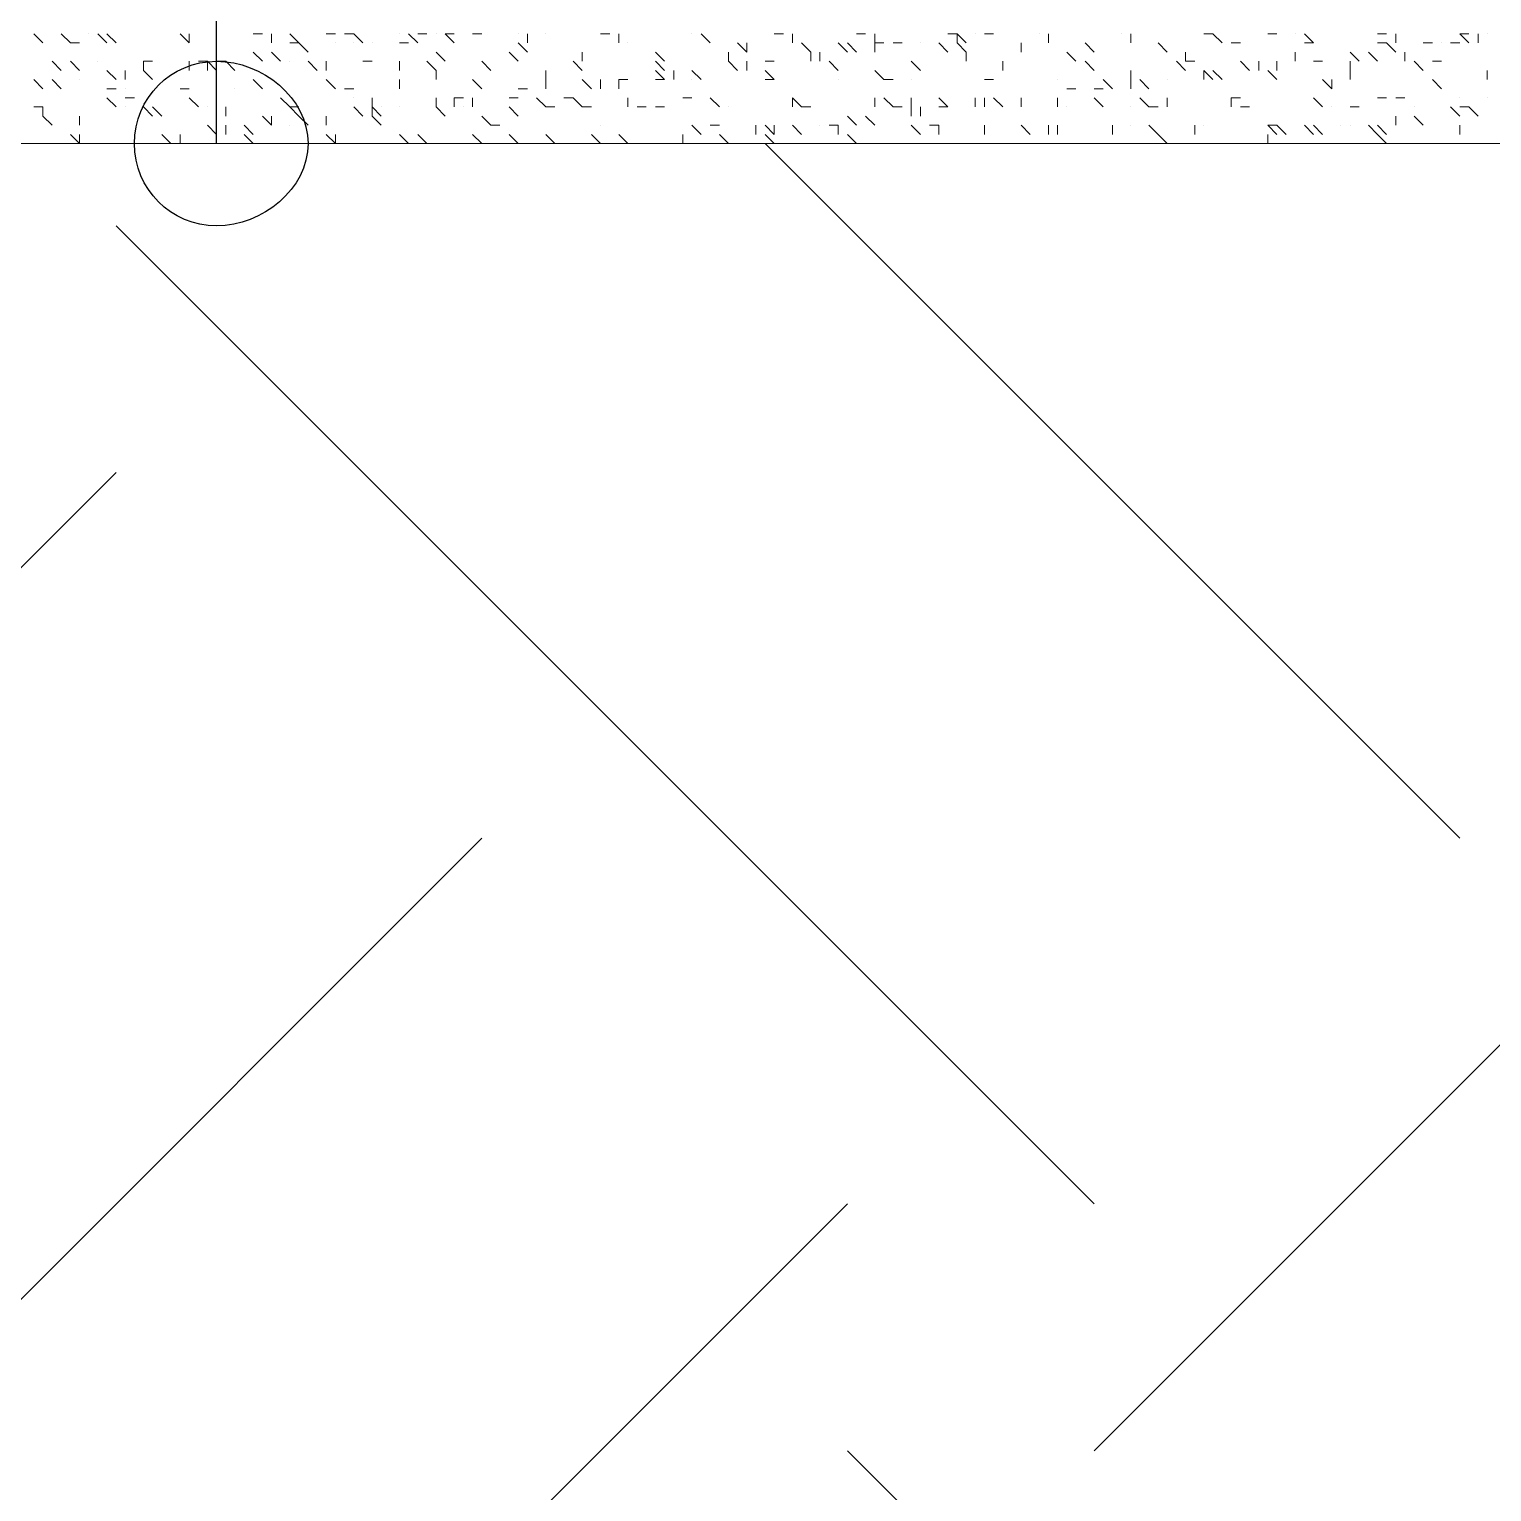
# Model space of a CAD drawing. Header units: millimetres. Extents: x 2928 to 3112, y 1220 to 1280.
# Drawn here: x 3103.747 to 3104.276, y 1251.188 to 1251.717 of the extents above; entities that cross this region are included whole.
import ezdxf

# ---------------------------------------------------------------- set-up
doc = ezdxf.new("R2010")
doc.units = ezdxf.units.MM

msp = doc.modelspace()

# ---------------------------------------------------------------- linework, layer by layer
at = {"color": 253, "linetype": 'Continuous', "lineweight": -2, "true_color": 0x9a9a9a}
msp.add_lwpolyline([(3103.81488, 1251.67598), (3103.81488, 1252.68161), (3104.01666, 1252.68161)], dxfattribs=at)
at = {"color": 9, "linetype": 'Continuous', "lineweight": 5, "true_color": 0xbababa}
for points in [[(3103.75203, 1251.71237), (3103.74872, 1251.71568), (3103.74872, 1251.71568)], [(3103.76195, 1251.71237), (3103.75864, 1251.71568), (3103.75864, 1251.71568)], [(3103.76526, 1251.71237), (3103.76195, 1251.71237), (3103.76195, 1251.71237)], [(3103.77518, 1251.71237), (3103.77187, 1251.71568), (3103.77187, 1251.71568)], [(3103.77849, 1251.71237), (3103.77518, 1251.71568), (3103.77518, 1251.71568)], [(3103.80495, 1251.71237), (3103.80165, 1251.71568), (3103.80165, 1251.71568)], [(3103.80495, 1251.71237), (3103.80165, 1251.71568), (3103.80165, 1251.71568)], [(3103.80495, 1251.71237), (3103.80495, 1251.71568), (3103.80495, 1251.71568)], [(3103.83142, 1251.71568), (3103.82811, 1251.71568), (3103.82811, 1251.71568)], [(3103.83473, 1251.71237), (3103.83473, 1251.71568), (3103.83473, 1251.71568)], [(3103.84465, 1251.71237), (3103.84134, 1251.71568), (3103.84134, 1251.71568)], [(3103.84465, 1251.71237), (3103.84134, 1251.71237), (3103.84134, 1251.71237)], [(3103.84796, 1251.70906), (3103.84465, 1251.71237), (3103.84465, 1251.71237)], [(3103.85788, 1251.71568), (3103.85457, 1251.71568), (3103.85457, 1251.71568)], [(3103.8645, 1251.71568), (3103.86119, 1251.71568), (3103.86119, 1251.71568)], [(3103.86781, 1251.71237), (3103.8645, 1251.71568), (3103.8645, 1251.71568)], [(3103.88435, 1251.71237), (3103.88104, 1251.71237), (3103.88104, 1251.71237)], [(3103.88765, 1251.71237), (3103.88435, 1251.71568), (3103.88435, 1251.71568)], [(3103.89096, 1251.71568), (3103.88765, 1251.71568), (3103.88765, 1251.71568)], [(3103.90088, 1251.71568), (3103.89758, 1251.71568), (3103.89758, 1251.71568)], [(3103.90088, 1251.71237), (3103.89758, 1251.71568), (3103.89758, 1251.71568)], [(3103.91081, 1251.71568), (3103.9075, 1251.71568), (3103.9075, 1251.71568)], [(3103.92735, 1251.70906), (3103.92404, 1251.71237), (3103.92404, 1251.71237)], [(3103.92735, 1251.71237), (3103.92735, 1251.71568), (3103.92735, 1251.71568)], [(3103.95712, 1251.71568), (3103.95381, 1251.71568), (3103.95381, 1251.71568)], [(3103.96043, 1251.71237), (3103.96043, 1251.71568), (3103.96043, 1251.71568)], [(3103.99351, 1251.71237), (3103.9902, 1251.71568), (3103.9902, 1251.71568)], [(3104.00674, 1251.70906), (3104.00343, 1251.71237), (3104.00343, 1251.71237)], [(3104.00674, 1251.70906), (3104.00674, 1251.71237), (3104.00674, 1251.71237)], [(3104.01997, 1251.71568), (3104.01666, 1251.71568), (3104.01666, 1251.71568)], [(3104.02328, 1251.71237), (3104.02328, 1251.71568), (3104.02328, 1251.71568)], [(3104.0299, 1251.70906), (3104.02659, 1251.71237), (3104.02659, 1251.71237)], [(3104.04313, 1251.70906), (3104.03982, 1251.71237), (3104.03982, 1251.71237)], [(3104.04644, 1251.70906), (3104.04313, 1251.71237), (3104.04313, 1251.71237)], [(3104.04974, 1251.71568), (3104.04644, 1251.71568), (3104.04644, 1251.71568)], [(3104.05305, 1251.71237), (3104.05305, 1251.71568), (3104.05305, 1251.71568)], [(3104.05305, 1251.70906), (3104.05305, 1251.71237), (3104.05305, 1251.71237)], [(3104.05636, 1251.71237), (3104.05305, 1251.71237), (3104.05305, 1251.71237)], [(3104.06298, 1251.71237), (3104.05967, 1251.71237), (3104.05967, 1251.71237)], [(3104.07952, 1251.70906), (3104.07621, 1251.71237), (3104.07621, 1251.71237)], [(3104.08282, 1251.71568), (3104.07952, 1251.71568), (3104.07952, 1251.71568)], [(3104.08282, 1251.71237), (3104.08282, 1251.71568), (3104.08282, 1251.71568)], [(3104.08613, 1251.71237), (3104.08282, 1251.71568), (3104.08282, 1251.71568)], [(3104.08613, 1251.70906), (3104.08282, 1251.71237), (3104.08282, 1251.71237)], [(3104.09606, 1251.71568), (3104.09275, 1251.71568), (3104.09275, 1251.71568)], [(3104.10598, 1251.70906), (3104.10598, 1251.71237), (3104.10598, 1251.71237)], [(3104.1159, 1251.71237), (3104.1159, 1251.71568), (3104.1159, 1251.71568)], [(3104.13244, 1251.70906), (3104.12914, 1251.71237), (3104.12914, 1251.71237)], [(3104.14568, 1251.71237), (3104.14568, 1251.71568), (3104.14568, 1251.71568)], [(3104.15891, 1251.70906), (3104.1556, 1251.71237), (3104.1556, 1251.71237)], [(3104.17545, 1251.71568), (3104.17214, 1251.71568), (3104.17214, 1251.71568)], [(3104.17876, 1251.71237), (3104.17545, 1251.71568), (3104.17545, 1251.71568)], [(3104.18537, 1251.71237), (3104.18206, 1251.71237), (3104.18206, 1251.71237)], [(3104.1986, 1251.71568), (3104.19529, 1251.71568), (3104.19529, 1251.71568)], [(3104.21183, 1251.71237), (3104.20853, 1251.71568), (3104.20853, 1251.71568)], [(3104.21183, 1251.71237), (3104.20853, 1251.71237), (3104.20853, 1251.71237)], [(3104.2383, 1251.71568), (3104.23499, 1251.71568), (3104.23499, 1251.71568)], [(3104.2383, 1251.71237), (3104.23499, 1251.71237), (3104.23499, 1251.71237)], [(3104.24161, 1251.70906), (3104.2383, 1251.71237), (3104.2383, 1251.71237)], [(3104.24161, 1251.71237), (3104.24161, 1251.71568), (3104.24161, 1251.71568)], [(3104.25484, 1251.71237), (3104.25153, 1251.71237), (3104.25153, 1251.71237)], [(3104.26476, 1251.71237), (3104.26145, 1251.71237), (3104.26145, 1251.71237)], [(3104.26807, 1251.71237), (3104.26476, 1251.71568), (3104.26476, 1251.71568)], [(3104.26807, 1251.71568), (3104.26476, 1251.71568), (3104.26476, 1251.71568)], [(3104.27138, 1251.71237), (3104.27138, 1251.71568), (3104.27138, 1251.71568)], [(3103.83142, 1251.70575), (3103.82811, 1251.70906), (3103.82811, 1251.70906)], [(3103.83803, 1251.70575), (3103.83473, 1251.70906), (3103.83473, 1251.70906)], [(3103.89758, 1251.70575), (3103.89427, 1251.70906), (3103.89427, 1251.70906)], [(3103.92404, 1251.70575), (3103.92073, 1251.70906), (3103.92073, 1251.70906)], [(3103.9472, 1251.70575), (3103.9472, 1251.70906), (3103.9472, 1251.70906)], [(3103.97697, 1251.70575), (3103.97366, 1251.70906), (3103.97366, 1251.70906)], [(3104.00012, 1251.70575), (3104.00012, 1251.70906), (3104.00012, 1251.70906)], [(3104.0299, 1251.70575), (3104.0299, 1251.70906), (3104.0299, 1251.70906)], [(3104.0332, 1251.70575), (3104.0332, 1251.70906), (3104.0332, 1251.70906)], [(3104.08613, 1251.70575), (3104.08613, 1251.70906), (3104.08613, 1251.70906)], [(3104.12583, 1251.70575), (3104.12252, 1251.70906), (3104.12252, 1251.70906)], [(3104.16552, 1251.70575), (3104.16552, 1251.70906), (3104.16552, 1251.70906)], [(3104.20522, 1251.70575), (3104.20522, 1251.70906), (3104.20522, 1251.70906)], [(3104.22837, 1251.70575), (3104.22507, 1251.70906), (3104.22507, 1251.70906)], [(3104.23499, 1251.70575), (3104.23168, 1251.70906), (3104.23168, 1251.70906)], [(3104.24491, 1251.70575), (3104.24491, 1251.70906), (3104.24491, 1251.70906)], [(3103.75864, 1251.70245), (3103.75533, 1251.70575), (3103.75533, 1251.70575)], [(3103.76526, 1251.70245), (3103.76195, 1251.70575), (3103.76195, 1251.70575)], [(3103.77849, 1251.69914), (3103.77518, 1251.70245), (3103.77518, 1251.70245)], [(3103.7818, 1251.69914), (3103.7818, 1251.70245), (3103.7818, 1251.70245)], [(3103.79172, 1251.70575), (3103.78841, 1251.70575), (3103.78841, 1251.70575)], [(3103.78841, 1251.70245), (3103.78841, 1251.70575), (3103.78841, 1251.70575)], [(3103.79172, 1251.69914), (3103.78841, 1251.70245), (3103.78841, 1251.70245)], [(3103.80495, 1251.70245), (3103.80495, 1251.70575), (3103.80495, 1251.70575)], [(3103.81157, 1251.70575), (3103.80826, 1251.70575), (3103.80826, 1251.70575)], [(3103.81157, 1251.70245), (3103.81157, 1251.70575), (3103.81157, 1251.70575)], [(3103.81488, 1251.70245), (3103.81157, 1251.70575), (3103.81157, 1251.70575)], [(3103.81819, 1251.70575), (3103.81488, 1251.70575), (3103.81488, 1251.70575)], [(3103.82149, 1251.70245), (3103.81819, 1251.70575), (3103.81819, 1251.70575)], [(3103.85127, 1251.70245), (3103.84796, 1251.70575), (3103.84796, 1251.70575)], [(3103.85457, 1251.70245), (3103.85457, 1251.70575), (3103.85457, 1251.70575)], [(3103.87111, 1251.70575), (3103.86781, 1251.70575), (3103.86781, 1251.70575)], [(3103.88104, 1251.70245), (3103.88104, 1251.70575), (3103.88104, 1251.70575)], [(3103.89427, 1251.70245), (3103.89096, 1251.70575), (3103.89096, 1251.70575)], [(3103.89427, 1251.69914), (3103.89427, 1251.70245), (3103.89427, 1251.70245)], [(3103.91412, 1251.70245), (3103.91081, 1251.70575), (3103.91081, 1251.70575)], [(3103.93396, 1251.69914), (3103.93396, 1251.70245), (3103.93396, 1251.70245)], [(3103.9472, 1251.70245), (3103.94389, 1251.70575), (3103.94389, 1251.70575)], [(3103.97697, 1251.70245), (3103.97366, 1251.70575), (3103.97366, 1251.70575)], [(3103.97697, 1251.69914), (3103.97366, 1251.70245), (3103.97366, 1251.70245)], [(3103.97697, 1251.69914), (3103.97366, 1251.70245), (3103.97366, 1251.70245)], [(3103.98028, 1251.69914), (3103.98028, 1251.70245), (3103.98028, 1251.70245)], [(3103.9902, 1251.69914), (3103.98689, 1251.70245), (3103.98689, 1251.70245)], [(3104.00343, 1251.70245), (3104.00012, 1251.70575), (3104.00012, 1251.70575)], [(3104.00674, 1251.70245), (3104.00674, 1251.70575), (3104.00674, 1251.70575)], [(3104.01666, 1251.70575), (3104.01336, 1251.70575), (3104.01336, 1251.70575)], [(3104.01666, 1251.69914), (3104.01336, 1251.70245), (3104.01336, 1251.70245)], [(3104.03982, 1251.70245), (3104.03651, 1251.70575), (3104.03651, 1251.70575)], [(3104.05636, 1251.69914), (3104.05305, 1251.70245), (3104.05305, 1251.70245)], [(3104.06959, 1251.70245), (3104.06628, 1251.70575), (3104.06628, 1251.70575)], [(3104.09936, 1251.70245), (3104.09936, 1251.70575), (3104.09936, 1251.70575)], [(3104.13244, 1251.70245), (3104.12914, 1251.70575), (3104.12914, 1251.70575)], [(3104.14568, 1251.69914), (3104.14568, 1251.70245), (3104.14568, 1251.70245)], [(3104.16552, 1251.70245), (3104.16222, 1251.70575), (3104.16222, 1251.70575)], [(3104.16883, 1251.70575), (3104.16552, 1251.70575), (3104.16552, 1251.70575)], [(3104.17214, 1251.69914), (3104.17214, 1251.70245), (3104.17214, 1251.70245)], [(3104.17545, 1251.69914), (3104.17214, 1251.70245), (3104.17214, 1251.70245)], [(3104.17876, 1251.69914), (3104.17545, 1251.70245), (3104.17545, 1251.70245)], [(3104.18868, 1251.70245), (3104.18537, 1251.70575), (3104.18537, 1251.70575)], [(3104.19199, 1251.70245), (3104.19199, 1251.70575), (3104.19199, 1251.70575)], [(3104.1986, 1251.69914), (3104.19529, 1251.70245), (3104.19529, 1251.70245)], [(3104.1986, 1251.70245), (3104.1986, 1251.70575), (3104.1986, 1251.70575)], [(3104.21514, 1251.70575), (3104.21183, 1251.70575), (3104.21183, 1251.70575)], [(3104.22507, 1251.70245), (3104.22507, 1251.70575), (3104.22507, 1251.70575)], [(3104.22507, 1251.69914), (3104.22507, 1251.70245), (3104.22507, 1251.70245)], [(3104.25153, 1251.70245), (3104.24822, 1251.70575), (3104.24822, 1251.70575)], [(3104.25815, 1251.70575), (3104.25484, 1251.70575), (3104.25484, 1251.70575)], [(3104.27469, 1251.69914), (3104.27469, 1251.70245), (3104.27469, 1251.70245)], [(3103.75203, 1251.69583), (3103.74872, 1251.69914), (3103.74872, 1251.69914)], [(3103.75864, 1251.69583), (3103.75533, 1251.69914), (3103.75533, 1251.69914)], [(3103.83142, 1251.69583), (3103.82811, 1251.69914), (3103.82811, 1251.69914)], [(3103.85788, 1251.69583), (3103.85457, 1251.69914), (3103.85457, 1251.69914)], [(3103.88104, 1251.69583), (3103.88104, 1251.69914), (3103.88104, 1251.69914)], [(3103.91081, 1251.69583), (3103.9075, 1251.69914), (3103.9075, 1251.69914)], [(3103.93396, 1251.69583), (3103.93396, 1251.69914), (3103.93396, 1251.69914)], [(3103.9505, 1251.69583), (3103.9472, 1251.69914), (3103.9472, 1251.69914)], [(3103.95381, 1251.69583), (3103.95381, 1251.69914), (3103.95381, 1251.69914)], [(3103.96043, 1251.69583), (3103.96043, 1251.69914), (3103.96043, 1251.69914)], [(3103.96374, 1251.69914), (3103.96043, 1251.69914), (3103.96043, 1251.69914)], [(3103.97697, 1251.69914), (3103.97366, 1251.69914), (3103.97366, 1251.69914)], [(3104.01666, 1251.69914), (3104.01336, 1251.69914), (3104.01336, 1251.69914)], [(3104.05967, 1251.69914), (3104.05636, 1251.69914), (3104.05636, 1251.69914)], [(3104.09606, 1251.69914), (3104.09275, 1251.69914), (3104.09275, 1251.69914)], [(3104.13906, 1251.69583), (3104.13575, 1251.69914), (3104.13575, 1251.69914)], [(3104.14568, 1251.69583), (3104.14568, 1251.69914), (3104.14568, 1251.69914)], [(3104.15229, 1251.69583), (3104.14898, 1251.69914), (3104.14898, 1251.69914)], [(3104.21845, 1251.69583), (3104.21514, 1251.69914), (3104.21514, 1251.69914)], [(3104.21845, 1251.69583), (3104.21845, 1251.69914), (3104.21845, 1251.69914)], [(3104.25815, 1251.69583), (3104.25484, 1251.69914), (3104.25484, 1251.69914)], [(3103.77849, 1251.69583), (3103.77518, 1251.69583), (3103.77518, 1251.69583)], [(3103.77849, 1251.68922), (3103.77518, 1251.69252), (3103.77518, 1251.69252)], [(3103.78511, 1251.69252), (3103.7818, 1251.69252), (3103.7818, 1251.69252)], [(3103.80495, 1251.69583), (3103.80165, 1251.69583), (3103.80165, 1251.69583)], [(3103.80826, 1251.68922), (3103.80495, 1251.69252), (3103.80495, 1251.69252)], [(3103.84134, 1251.68922), (3103.83803, 1251.69252), (3103.83803, 1251.69252)], [(3103.8645, 1251.69583), (3103.86119, 1251.69583), (3103.86119, 1251.69583)], [(3103.87111, 1251.68922), (3103.87111, 1251.69252), (3103.87111, 1251.69252)], [(3103.89427, 1251.68922), (3103.89427, 1251.69252), (3103.89427, 1251.69252)], [(3103.90088, 1251.68922), (3103.90088, 1251.69252), (3103.90088, 1251.69252)], [(3103.90088, 1251.68922), (3103.90088, 1251.69252), (3103.90088, 1251.69252)], [(3103.90419, 1251.69252), (3103.90088, 1251.69252), (3103.90088, 1251.69252)], [(3103.9075, 1251.68922), (3103.9075, 1251.69252), (3103.9075, 1251.69252)], [(3103.92404, 1251.69252), (3103.92073, 1251.69252), (3103.92073, 1251.69252)], [(3103.92735, 1251.69583), (3103.92404, 1251.69583), (3103.92404, 1251.69583)], [(3103.93396, 1251.68922), (3103.93066, 1251.69252), (3103.93066, 1251.69252)], [(3103.94389, 1251.69252), (3103.94058, 1251.69252), (3103.94058, 1251.69252)], [(3103.9472, 1251.68922), (3103.94389, 1251.69252), (3103.94389, 1251.69252)], [(3103.96374, 1251.68922), (3103.96374, 1251.69252), (3103.96374, 1251.69252)], [(3103.98689, 1251.69252), (3103.98358, 1251.69252), (3103.98358, 1251.69252)], [(3103.99682, 1251.68922), (3103.99351, 1251.69252), (3103.99351, 1251.69252)], [(3104.02659, 1251.68922), (3104.02328, 1251.69252), (3104.02328, 1251.69252)], [(3104.02328, 1251.68922), (3104.02328, 1251.69252), (3104.02328, 1251.69252)], [(3104.02659, 1251.68922), (3104.02328, 1251.69252), (3104.02328, 1251.69252)], [(3104.05305, 1251.68922), (3104.05305, 1251.69252), (3104.05305, 1251.69252)], [(3104.05967, 1251.68922), (3104.05636, 1251.69252), (3104.05636, 1251.69252)], [(3104.06628, 1251.68922), (3104.06628, 1251.69252), (3104.06628, 1251.69252)], [(3104.07952, 1251.68922), (3104.07621, 1251.69252), (3104.07621, 1251.69252)], [(3104.08944, 1251.68922), (3104.08944, 1251.69252), (3104.08944, 1251.69252)], [(3104.09275, 1251.68922), (3104.09275, 1251.69252), (3104.09275, 1251.69252)], [(3104.09936, 1251.68922), (3104.09606, 1251.69252), (3104.09606, 1251.69252)], [(3104.10598, 1251.68922), (3104.10598, 1251.69252), (3104.10598, 1251.69252)], [(3104.10598, 1251.68922), (3104.10598, 1251.69252), (3104.10598, 1251.69252)], [(3104.10598, 1251.68922), (3104.10598, 1251.69252), (3104.10598, 1251.69252)], [(3104.11921, 1251.68922), (3104.11921, 1251.69252), (3104.11921, 1251.69252)], [(3104.12583, 1251.69583), (3104.12252, 1251.69583), (3104.12252, 1251.69583)], [(3104.13575, 1251.69583), (3104.13244, 1251.69583), (3104.13244, 1251.69583)], [(3104.13575, 1251.68922), (3104.13244, 1251.69252), (3104.13244, 1251.69252)], [(3104.15229, 1251.68922), (3104.14898, 1251.69252), (3104.14898, 1251.69252)], [(3104.15891, 1251.68922), (3104.15891, 1251.69252), (3104.15891, 1251.69252)], [(3104.18537, 1251.69252), (3104.18206, 1251.69252), (3104.18206, 1251.69252)], [(3104.18206, 1251.68922), (3104.18206, 1251.69252), (3104.18206, 1251.69252)], [(3104.21514, 1251.68922), (3104.21183, 1251.69252), (3104.21183, 1251.69252)], [(3104.2383, 1251.69252), (3104.23499, 1251.69252), (3104.23499, 1251.69252)], [(3104.24491, 1251.69252), (3104.24161, 1251.69252), (3104.24161, 1251.69252)], [(3103.75203, 1251.68922), (3103.74872, 1251.68922), (3103.74872, 1251.68922)], [(3103.75203, 1251.68591), (3103.75203, 1251.68922), (3103.75203, 1251.68922)], [(3103.75533, 1251.6826), (3103.75203, 1251.68591), (3103.75203, 1251.68591)], [(3103.76526, 1251.6826), (3103.76526, 1251.68591), (3103.76526, 1251.68591)], [(3103.79172, 1251.68591), (3103.78841, 1251.68922), (3103.78841, 1251.68922)], [(3103.79503, 1251.68591), (3103.79172, 1251.68922), (3103.79172, 1251.68922)], [(3103.81819, 1251.68591), (3103.81819, 1251.68922), (3103.81819, 1251.68922)], [(3103.83473, 1251.6826), (3103.83142, 1251.68591), (3103.83142, 1251.68591)], [(3103.83473, 1251.6826), (3103.83473, 1251.68591), (3103.83473, 1251.68591)], [(3103.84465, 1251.68591), (3103.84134, 1251.68922), (3103.84134, 1251.68922)], [(3103.84465, 1251.68922), (3103.84134, 1251.68922), (3103.84134, 1251.68922)], [(3103.84796, 1251.6826), (3103.84465, 1251.68591), (3103.84465, 1251.68591)], [(3103.85457, 1251.6826), (3103.85457, 1251.68591), (3103.85457, 1251.68591)], [(3103.86781, 1251.68591), (3103.8645, 1251.68922), (3103.8645, 1251.68922)], [(3103.87111, 1251.68591), (3103.87111, 1251.68922), (3103.87111, 1251.68922)], [(3103.87442, 1251.68591), (3103.87111, 1251.68922), (3103.87111, 1251.68922)], [(3103.87442, 1251.6826), (3103.87111, 1251.68591), (3103.87111, 1251.68591)], [(3103.89758, 1251.68591), (3103.89427, 1251.68922), (3103.89427, 1251.68922)], [(3103.91412, 1251.6826), (3103.91081, 1251.68591), (3103.91081, 1251.68591)], [(3103.92404, 1251.68591), (3103.92073, 1251.68922), (3103.92073, 1251.68922)], [(3103.93727, 1251.68922), (3103.93396, 1251.68922), (3103.93396, 1251.68922)], [(3103.9505, 1251.68922), (3103.9472, 1251.68922), (3103.9472, 1251.68922)], [(3103.97035, 1251.68922), (3103.96704, 1251.68922), (3103.96704, 1251.68922)], [(3103.97697, 1251.68922), (3103.97366, 1251.68922), (3103.97366, 1251.68922)], [(3104.0299, 1251.68922), (3104.02659, 1251.68922), (3104.02659, 1251.68922)], [(3104.04644, 1251.6826), (3104.04313, 1251.68591), (3104.04313, 1251.68591)], [(3104.05305, 1251.6826), (3104.04974, 1251.68591), (3104.04974, 1251.68591)], [(3104.06298, 1251.68922), (3104.05967, 1251.68922), (3104.05967, 1251.68922)], [(3104.06628, 1251.68591), (3104.06628, 1251.68922), (3104.06628, 1251.68922)], [(3104.06959, 1251.68591), (3104.06959, 1251.68922), (3104.06959, 1251.68922)], [(3104.07952, 1251.68922), (3104.07621, 1251.68922), (3104.07621, 1251.68922)], [(3104.1556, 1251.68922), (3104.15229, 1251.68922), (3104.15229, 1251.68922)], [(3104.18868, 1251.68922), (3104.18537, 1251.68922), (3104.18537, 1251.68922)], [(3104.18868, 1251.68922), (3104.18537, 1251.68922), (3104.18537, 1251.68922)], [(3104.22837, 1251.68922), (3104.22507, 1251.68922), (3104.22507, 1251.68922)], [(3104.24161, 1251.6826), (3104.24161, 1251.68591), (3104.24161, 1251.68591)], [(3104.25153, 1251.6826), (3104.24822, 1251.68591), (3104.24822, 1251.68591)], [(3104.26476, 1251.68591), (3104.26145, 1251.68922), (3104.26145, 1251.68922)], [(3104.26807, 1251.68922), (3104.26476, 1251.68922), (3104.26476, 1251.68922)], [(3104.27138, 1251.68591), (3104.26807, 1251.68922), (3104.26807, 1251.68922)], [(3104.27138, 1251.68591), (3104.26807, 1251.68922), (3104.26807, 1251.68922)], [(3103.81488, 1251.67929), (3103.81157, 1251.6826), (3103.81157, 1251.6826)], [(3103.81819, 1251.67929), (3103.81819, 1251.6826), (3103.81819, 1251.6826)], [(3103.82811, 1251.67929), (3103.8248, 1251.6826), (3103.8248, 1251.6826)], [(3103.91742, 1251.6826), (3103.91412, 1251.6826), (3103.91412, 1251.6826)], [(3103.9902, 1251.67929), (3103.98689, 1251.6826), (3103.98689, 1251.6826)], [(3103.99682, 1251.6826), (3103.99351, 1251.6826), (3103.99351, 1251.6826)], [(3104.01005, 1251.67929), (3104.01005, 1251.6826), (3104.01005, 1251.6826)], [(3104.01666, 1251.67929), (3104.01336, 1251.6826), (3104.01336, 1251.6826)], [(3104.01666, 1251.67929), (3104.01666, 1251.6826), (3104.01666, 1251.6826)], [(3104.02659, 1251.67929), (3104.02328, 1251.6826), (3104.02328, 1251.6826)], [(3104.03982, 1251.6826), (3104.03651, 1251.6826), (3104.03651, 1251.6826)], [(3104.03982, 1251.67929), (3104.03982, 1251.6826), (3104.03982, 1251.6826)], [(3104.06959, 1251.67929), (3104.06628, 1251.6826), (3104.06628, 1251.6826)], [(3104.07621, 1251.6826), (3104.0729, 1251.6826), (3104.0729, 1251.6826)], [(3104.07621, 1251.67929), (3104.07621, 1251.6826), (3104.07621, 1251.6826)], [(3104.07621, 1251.67929), (3104.07621, 1251.6826), (3104.07621, 1251.6826)], [(3104.09275, 1251.67929), (3104.09275, 1251.6826), (3104.09275, 1251.6826)], [(3104.10929, 1251.67929), (3104.10598, 1251.6826), (3104.10598, 1251.6826)], [(3104.1159, 1251.67929), (3104.1159, 1251.6826), (3104.1159, 1251.6826)], [(3104.11921, 1251.67929), (3104.11921, 1251.6826), (3104.11921, 1251.6826)], [(3104.13906, 1251.67929), (3104.13906, 1251.6826), (3104.13906, 1251.6826)], [(3104.1556, 1251.67929), (3104.15229, 1251.6826), (3104.15229, 1251.6826)], [(3104.16883, 1251.67929), (3104.16883, 1251.6826), (3104.16883, 1251.6826)], [(3104.1986, 1251.6826), (3104.19529, 1251.6826), (3104.19529, 1251.6826)], [(3104.1986, 1251.67929), (3104.19529, 1251.6826), (3104.19529, 1251.6826)], [(3104.20191, 1251.67929), (3104.1986, 1251.6826), (3104.1986, 1251.6826)], [(3104.21183, 1251.67929), (3104.20853, 1251.6826), (3104.20853, 1251.6826)], [(3104.21514, 1251.67929), (3104.21183, 1251.6826), (3104.21183, 1251.6826)], [(3104.23499, 1251.67929), (3104.23168, 1251.6826), (3104.23168, 1251.6826)], [(3104.2383, 1251.67929), (3104.23499, 1251.6826), (3104.23499, 1251.6826)], [(3104.26476, 1251.67929), (3104.26476, 1251.6826), (3104.26476, 1251.6826)], [(3103.76526, 1251.67598), (3103.76195, 1251.67929), (3103.76195, 1251.67929)], [(3103.76526, 1251.67598), (3103.76526, 1251.67929), (3103.76526, 1251.67929)], [(3103.79503, 1251.67598), (3103.79172, 1251.67598), (3103.79172, 1251.67598)], [(3103.79834, 1251.67598), (3103.79503, 1251.67929), (3103.79503, 1251.67929)], [(3103.80165, 1251.67598), (3103.80165, 1251.67929), (3103.80165, 1251.67929)], [(3103.80495, 1251.67598), (3103.80165, 1251.67598), (3103.80165, 1251.67598)], [(3103.82811, 1251.67598), (3103.8248, 1251.67929), (3103.8248, 1251.67929)], [(3103.83142, 1251.67598), (3103.82811, 1251.67598), (3103.82811, 1251.67598)], [(3103.85788, 1251.67598), (3103.85457, 1251.67929), (3103.85457, 1251.67929)], [(3103.85788, 1251.67598), (3103.85788, 1251.67929), (3103.85788, 1251.67929)], [(3103.88435, 1251.67598), (3103.88104, 1251.67929), (3103.88104, 1251.67929)], [(3103.89096, 1251.67598), (3103.88765, 1251.67929), (3103.88765, 1251.67929)], [(3103.91081, 1251.67598), (3103.9075, 1251.67929), (3103.9075, 1251.67929)], [(3103.92404, 1251.67598), (3103.92073, 1251.67929), (3103.92073, 1251.67929)], [(3103.93727, 1251.67598), (3103.93396, 1251.67929), (3103.93396, 1251.67929)], [(3103.95381, 1251.67598), (3103.9505, 1251.67929), (3103.9505, 1251.67929)], [(3103.96374, 1251.67598), (3103.96043, 1251.67929), (3103.96043, 1251.67929)], [(3103.98358, 1251.67598), (3103.98358, 1251.67929), (3103.98358, 1251.67929)], [(3103.9902, 1251.67598), (3103.98689, 1251.67598), (3103.98689, 1251.67598)], [(3104.00012, 1251.67598), (3103.99682, 1251.67929), (3103.99682, 1251.67929)], [(3104.01666, 1251.67598), (3104.01336, 1251.67929), (3104.01336, 1251.67929)], [(3104.26476, 1251.42458), (3104.01336, 1251.67598), (3104.01336, 1251.67598)], [(3104.04644, 1251.67598), (3104.04313, 1251.67929), (3104.04313, 1251.67929)], [(3104.15891, 1251.67598), (3104.1556, 1251.67929), (3104.1556, 1251.67929)], [(3104.19529, 1251.67598), (3104.19529, 1251.67929), (3104.19529, 1251.67929)], [(3104.2383, 1251.67598), (3104.23499, 1251.67929), (3104.23499, 1251.67929)], [(3104.13244, 1251.29226), (3103.77849, 1251.64621), (3103.77849, 1251.64621)], [(3103.42454, 1251.20294), (3103.77849, 1251.5569), (3103.77849, 1251.5569)], [(3104.13244, 1251.20294), (3104.4864, 1251.5569), (3104.4864, 1251.5569)], [(3103.55686, 1251.07062), (3103.91081, 1251.42458), (3103.91081, 1251.42458)], [(3103.68917, 1250.9383), (3104.04313, 1251.29226), (3104.04313, 1251.29226)], [(3104.39708, 1250.84899), (3104.04313, 1251.20294), (3104.04313, 1251.20294)]]:
    msp.add_lwpolyline(points, dxfattribs=at)
for points in [[(3103.76857, 1251.71568), (3103.76857, 1251.71568)], [(3103.80165, 1251.71568), (3103.80165, 1251.71568)], [(3103.82811, 1251.71568), (3103.82811, 1251.71568)], [(3103.85788, 1251.71237), (3103.85788, 1251.71237)], [(3103.8645, 1251.71237), (3103.8645, 1251.71237)], [(3103.87111, 1251.71237), (3103.87111, 1251.71237)], [(3103.88104, 1251.71568), (3103.88104, 1251.71568)], [(3103.89427, 1251.71568), (3103.89427, 1251.71568)], [(3103.92404, 1251.71568), (3103.92404, 1251.71568)], [(3103.92404, 1251.71237), (3103.92404, 1251.71237)], [(3103.93396, 1251.71568), (3103.93396, 1251.71568)], [(3103.96043, 1251.71568), (3103.96043, 1251.71568)], [(3103.96374, 1251.71237), (3103.96374, 1251.71237)], [(3103.98689, 1251.71568), (3103.98689, 1251.71568)], [(3104.06959, 1251.71237), (3104.06959, 1251.71237)], [(3104.08944, 1251.71568), (3104.08944, 1251.71568)], [(3104.1126, 1251.71568), (3104.1126, 1251.71568)], [(3104.1159, 1251.71568), (3104.1159, 1251.71568)], [(3104.14237, 1251.71568), (3104.14237, 1251.71568)], [(3104.19529, 1251.71568), (3104.19529, 1251.71568)], [(3104.20522, 1251.71568), (3104.20522, 1251.71568)], [(3104.23499, 1251.71568), (3104.23499, 1251.71568)], [(3104.25815, 1251.71237), (3104.25815, 1251.71237)], [(3104.27469, 1251.71568), (3104.27469, 1251.71568)], [(3103.77187, 1251.70575), (3103.77187, 1251.70575)], [(3103.81819, 1251.70575), (3103.81819, 1251.70575)], [(3103.84134, 1251.70575), (3103.84134, 1251.70575)], [(3104.00674, 1251.70575), (3104.00674, 1251.70575)], [(3104.20522, 1251.70575), (3104.20522, 1251.70575)], [(3104.24822, 1251.70575), (3104.24822, 1251.70575)], [(3103.76526, 1251.69914), (3103.76526, 1251.69914)], [(3103.98689, 1251.69914), (3103.98689, 1251.69914)], [(3104.03982, 1251.69914), (3104.03982, 1251.69914)], [(3104.06628, 1251.69914), (3104.06628, 1251.69914)], [(3104.09275, 1251.69914), (3104.09275, 1251.69914)], [(3104.11921, 1251.69914), (3104.11921, 1251.69914)], [(3104.13575, 1251.69914), (3104.13575, 1251.69914)], [(3104.15891, 1251.69914), (3104.15891, 1251.69914)], [(3104.17545, 1251.69914), (3104.17545, 1251.69914)], [(3103.75203, 1251.69583), (3103.75203, 1251.69583)], [(3103.7818, 1251.69583), (3103.7818, 1251.69583)], [(3103.82149, 1251.69583), (3103.82149, 1251.69583)], [(3103.8645, 1251.69252), (3103.8645, 1251.69252)], [(3103.93396, 1251.69583), (3103.93396, 1251.69583)], [(3104.11921, 1251.69252), (3104.11921, 1251.69252)], [(3104.21183, 1251.69252), (3104.21183, 1251.69252)], [(3104.26476, 1251.69252), (3104.26476, 1251.69252)], [(3104.27469, 1251.69252), (3104.27469, 1251.69252)], [(3103.7818, 1251.68922), (3103.7818, 1251.68922)], [(3103.81157, 1251.68922), (3103.81157, 1251.68922)], [(3103.87442, 1251.68922), (3103.87442, 1251.68922)], [(3103.88104, 1251.68922), (3103.88104, 1251.68922)], [(3103.90419, 1251.68922), (3103.90419, 1251.68922)], [(3104.00012, 1251.68922), (3104.00012, 1251.68922)], [(3104.00012, 1251.68922), (3104.00012, 1251.68922)], [(3104.0299, 1251.68922), (3104.0299, 1251.68922)], [(3104.09275, 1251.68922), (3104.09275, 1251.68922)], [(3104.10598, 1251.68922), (3104.10598, 1251.68922)], [(3104.12252, 1251.68922), (3104.12252, 1251.68922)], [(3104.14568, 1251.68922), (3104.14568, 1251.68922)], [(3104.21845, 1251.68922), (3104.21845, 1251.68922)], [(3104.24822, 1251.68922), (3104.24822, 1251.68922)], [(3103.84134, 1251.6826), (3103.84134, 1251.6826)], [(3103.95381, 1251.6826), (3103.95381, 1251.6826)], [(3103.99351, 1251.6826), (3103.99351, 1251.6826)], [(3104.0332, 1251.6826), (3104.0332, 1251.6826)], [(3104.14568, 1251.6826), (3104.14568, 1251.6826)], [(3104.17214, 1251.6826), (3104.17214, 1251.6826)], [(3104.22176, 1251.6826), (3104.22176, 1251.6826)], [(3104.22507, 1251.6826), (3104.22507, 1251.6826)], [(3104.23499, 1251.6826), (3104.23499, 1251.6826)], [(3104.25153, 1251.6826), (3104.25153, 1251.6826)], [(3104.18868, 1251.67598), (3104.18868, 1251.67598)]]:
    msp.add_lwpolyline(points, close=True, dxfattribs=at)
at = {"color": 7, "linetype": 'Continuous', "lineweight": 9, "true_color": 0x000007}
msp.add_lwpolyline([(3104.87674, 1251.67598), (3102.57108, 1251.67598), (3102.57108, 1251.67598)], dxfattribs=at)
at = {"color": 253, "linetype": 'Continuous', "lineweight": -2, "true_color": 0x9a9a9a}
msp.add_open_spline([(3103.81488, 1251.64621), (3103.83142, 1251.64621), (3103.84796, 1251.65944), (3103.84796, 1251.67598), (3103.84796, 1251.67598), (3103.84796, 1251.69252), (3103.83142, 1251.70575), (3103.81488, 1251.70575), (3103.81488, 1251.70575), (3103.79834, 1251.70575), (3103.78511, 1251.69252), (3103.78511, 1251.67598), (3103.78511, 1251.67598), (3103.78511, 1251.65944), (3103.79834, 1251.64621), (3103.81488, 1251.64621)], degree=3, knots=[0, 0, 0, 0, 0.0625, 0.0625, 0.0625, 0.062501, 0.125, 0.125, 0.125, 0.125001, 0.1875, 0.1875, 0.1875, 0.187501, 1, 1, 1, 1], dxfattribs=at)

doc.saveas('drawing.dxf')
